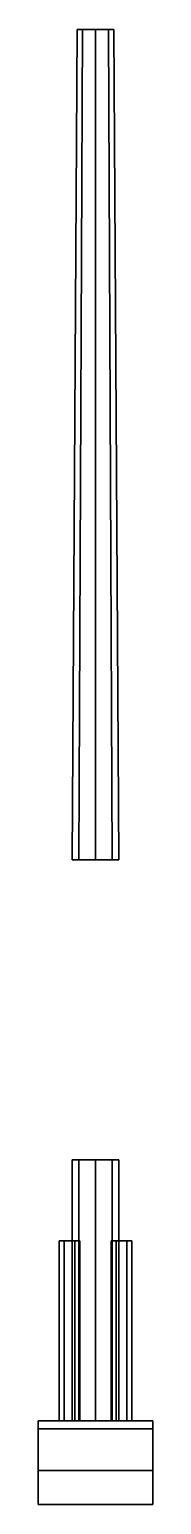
# Model space of a CAD drawing. Extents: x -0.22 to 0.22, y -0.85 to 4.8.
import ezdxf

# ---------------------------------------------------------------- set-up
doc = ezdxf.new("R2010")
doc.units = 0
doc.layers.add('GUN', color=1, linetype='CONTINUOUS')

msp = doc.modelspace()

# ---------------------------------------------------------------- linework, layer by layer
at = {"layer": 'GUN'}
for points in [[(-0.0495, 4.8, 0.0895), (-0.07, 4.8, 0.04), (-0.09, 1.62, 0.04), (-0.0636, 1.62, 0.1036)], [(-0.07, 4.8, 0.04), (-0.0495, 4.8, -0.0095), (-0.0636, 1.62, -0.0236), (-0.09, 1.62, 0.04)], [(0.0495, 4.8, 0.0895), (-0.07, 4.8, 0.04), (-0.0495, 4.8, 0.0895), (0, 4.8, 0.11)], [(0.07, 4.8, 0.04), (-0.0495, 4.8, -0.0095), (-0.07, 4.8, 0.04), (0.0495, 4.8, 0.0895)], [(0, 4.8, 0.11), (-0.0495, 4.8, 0.0895), (-0.0636, 1.62, 0.1036), (0, 1.62, 0.13)], [(-0.0495, 4.8, -0.0095), (0, 4.8, -0.03), (0, 1.62, -0.05), (-0.0636, 1.62, -0.0236)], [(0.0495, 4.8, -0.0095), (0, 4.8, -0.03), (-0.0495, 4.8, -0.0095), (0.07, 4.8, 0.04)], [(0.0495, 4.8, 0.0895), (0, 4.8, 0.11), (0, 1.62, 0.13), (0.0636, 1.62, 0.1036)], [(0, 4.8, -0.03), (0.0495, 4.8, -0.0095), (0.0636, 1.62, -0.0236), (0, 1.62, -0.05)], [(0.07, 4.8, 0.04), (0.0495, 4.8, 0.0895), (0.0636, 1.62, 0.1036), (0.09, 1.62, 0.04)], [(0.0495, 4.8, -0.0095), (0.07, 4.8, 0.04), (0.09, 1.62, 0.04), (0.0636, 1.62, -0.0236)], [(-0.09, 0.47, 0.04), (-0.0636, 0.47, -0.0236), (-0.0636, -0.53, -0.0236), (-0.09, -0.53, 0.04)], [(-0.0636, 0.47, 0.1036), (-0.09, 0.47, 0.04), (-0.09, -0.53, 0.04), (-0.0636, -0.53, 0.1036)], [(0, 0.47, 0.13), (-0.0636, 0.47, 0.1036), (-0.0636, -0.53, 0.1036), (0, -0.53, 0.13)], [(-0.0636, 0.47, -0.0236), (0, 0.47, -0.05), (0, -0.53, -0.05), (-0.0636, -0.53, -0.0236)], [(0.0636, 0.47, 0.1036), (0, 0.47, 0.13), (0, -0.53, 0.13), (0.0636, -0.53, 0.1036)], [(0, 0.47, -0.05), (0.0636, 0.47, -0.0236), (0.0636, -0.53, -0.0236), (0, -0.53, -0.05)], [(0.0636, 0.47, -0.0236), (0.09, 0.47, 0.04), (0.09, -0.53, 0.04), (0.0636, -0.53, -0.0236)], [(0.09, 0.47, 0.04), (0.0636, 0.47, 0.1036), (0.0636, -0.53, 0.1036), (0.09, -0.53, 0.04)], [(-0.14, 0.16, 0.25), (-0.12, 0.16, 0.2154), (-0.12, -0.53, 0.2154), (-0.14, -0.53, 0.25)], [(-0.12, 0.16, 0.2846), (-0.14, 0.16, 0.25), (-0.14, -0.53, 0.25), (-0.12, -0.53, 0.2846)], [(-0.12, 0.16, 0.2154), (-0.08, 0.16, 0.2154), (-0.08, -0.53, 0.2154), (-0.12, -0.53, 0.2154)], [(-0.08, 0.16, 0.2846), (-0.12, 0.16, 0.2846), (-0.12, -0.53, 0.2846), (-0.08, -0.53, 0.2846)], [(-0.08, 0.16, 0.2154), (-0.06, 0.16, 0.25), (-0.06, -0.53, 0.25), (-0.08, -0.53, 0.2154)], [(-0.06, 0.16, 0.25), (-0.08, 0.16, 0.2846), (-0.08, -0.53, 0.2846), (-0.06, -0.53, 0.25)], [(0.06, 0.16, 0.25), (0.08, 0.16, 0.2154), (0.08, -0.53, 0.2154), (0.06, -0.53, 0.25)], [(0.08, 0.16, 0.2846), (0.06, 0.16, 0.25), (0.06, -0.53, 0.25), (0.08, -0.53, 0.2846)], [(0.08, 0.16, 0.2154), (0.12, 0.16, 0.2154), (0.12, -0.53, 0.2154), (0.08, -0.53, 0.2154)], [(0.12, 0.16, 0.2846), (0.08, 0.16, 0.2846), (0.08, -0.53, 0.2846), (0.12, -0.53, 0.2846)], [(0.12, 0.16, 0.2154), (0.14, 0.16, 0.25), (0.14, -0.53, 0.25), (0.12, -0.53, 0.2154)], [(0.14, 0.16, 0.25), (0.12, 0.16, 0.2846), (0.12, -0.53, 0.2846), (0.14, -0.53, 0.25)], [(-0.22, -0.53, -0.17), (-0.22, -0.85, -0.17), (-0.22, -0.85, 0.37), (-0.22, -0.53, 0.37)], [(0.22, -0.53, 0.37), (0.22, -0.53, -0.17), (-0.22, -0.53, -0.17), (-0.22, -0.53, 0.37)], [(0.22, -0.53, -0.17), (0.22, -0.56, -0.17), (-0.22, -0.56, -0.17), (-0.22, -0.53, -0.17)], [(-0.22, -0.53, 0.37), (-0.22, -0.85, 0.37), (0.22, -0.85, 0.37), (0.22, -0.53, 0.37)], [(-0.22, -0.56, -0.28), (-0.22, -0.72, -0.28), (-0.22, -0.85, -0.17), (-0.22, -0.56, -0.17)], [(0.22, -0.56, -0.17), (0.22, -0.56, -0.28), (-0.22, -0.56, -0.28), (-0.22, -0.56, -0.17)], [(0.22, -0.56, -0.28), (0.22, -0.72, -0.28), (-0.22, -0.72, -0.28), (-0.22, -0.56, -0.28)], [(0.22, -0.85, 0.37), (0.22, -0.85, -0.17), (0.22, -0.53, -0.17), (0.22, -0.53, 0.37)], [(0.22, -0.85, -0.17), (0.22, -0.72, -0.28), (0.22, -0.56, -0.28), (0.22, -0.56, -0.17)], [(-0.22, -0.85, -0.17), (-0.22, -0.72, -0.28), (0.22, -0.72, -0.28), (0.22, -0.85, -0.17)], [(-0.22, -0.85, 0.37), (-0.22, -0.85, -0.17), (0.22, -0.85, -0.17), (0.22, -0.85, 0.37)]]:
    msp.add_3dface(points, dxfattribs=at)

doc.saveas('drawing.dxf')
